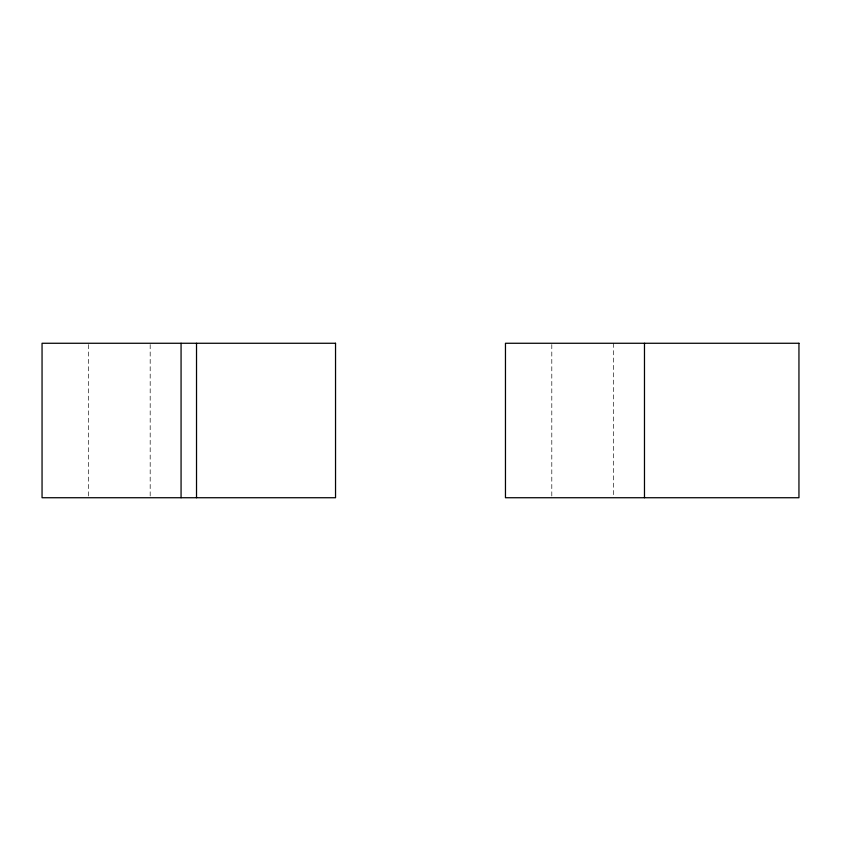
<?xml version="1.0" encoding="UTF-8"?>
<svg xmlns="http://www.w3.org/2000/svg" width="841" height="841" viewBox="0 0 841 841"><rect width="100%" height="100%" fill="white"/><g stroke="black" fill="none" stroke-linecap="round" stroke-linejoin="round"><path stroke-width="0.63" stroke-dasharray="4.21 3.15" d="M613.583 343.265L613.583 497.735M551.801 344.579L551.801 496.421M150.182 344.579L150.182 496.421M88.389 344.579L88.389 497.735"/><path stroke-width="1.26" d="M644.479 343.265L644.479 497.735M196.521 343.265L196.521 497.735M181.067 343.265L181.067 497.735M335.538 343.265L42.05 343.265L42.05 497.735L335.538 497.735L335.538 343.265M798.95 343.265L505.462 343.265L505.462 497.735L798.95 497.735L798.95 343.265"/></g></svg>
